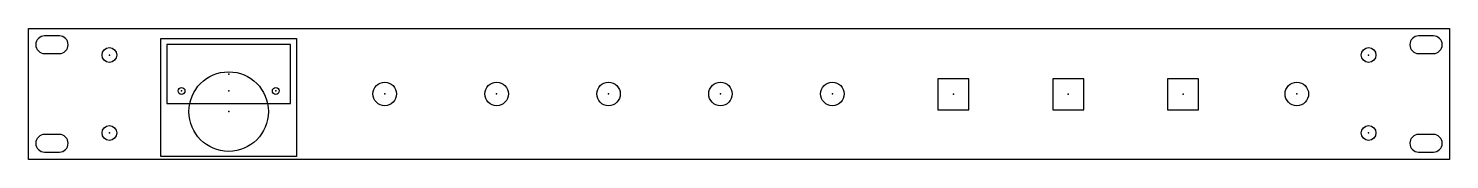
# Model space of a CAD drawing. Header units: millimetres. Extents: x 0 to 483, y -44 to 0.
import ezdxf

# ---------------------------------------------------------------- set-up
doc = ezdxf.new("R2010")
doc.units = ezdxf.units.MM
doc.layers.get('0').update_dxf_attribs({"linetype": 'CONTINUOUS'})

msp = doc.modelspace()

# ---------------------------------------------------------------- linework, layer by layer
for points in [[(482.6, -44.45), (0, -44.45), (0, 0), (482.6, 0)], [(45, -43.45), (45, -3.45), (91, -3.45), (91, -43.45)], [(89, -5.45), (47, -5.45), (47, -25.45), (89, -25.45)], [(319.35, -17.04), (308.85, -17.04), (308.85, -27.54), (319.35, -27.54)], [(358.35, -17.04), (347.85, -17.04), (347.85, -27.54), (358.35, -27.54)], [(397.35, -17.04), (386.85, -17.04), (386.85, -27.54), (397.35, -27.54)]]:
    msp.add_lwpolyline(points, close=True)
for points in [[(10.5, -8.5, 1), (10.5, -2.5), (5.5, -2.5, 1), (5.5, -8.5)], [(477.1, -8.5, 1), (477.1, -2.5), (472.1, -2.5, 1), (472.1, -8.5)], [(10.5, -41.95, 1), (10.5, -35.95), (5.5, -35.95, 1), (5.5, -41.95)], [(477.1, -41.95, 1), (477.1, -35.95), (472.1, -35.95, 1), (472.1, -41.95)]]:
    msp.add_lwpolyline(points, format="xyb", close=True)
for centre, radius in [((27.5, -9), 2.5), ((455.1, -9), 2.5), ((68, -28.2), 13.5), ((121, -22.21), 4), ((159, -22.21), 4), ((197, -22.21), 4), ((235, -22.21), 4), ((273, -22.21), 4), ((430.72, -22.21), 4), ((52, -21.2), 1.15), ((84, -21.2), 1.15), ((27.5, -35.45), 2.5), ((455.1, -35.45), 2.5)]:
    msp.add_circle(centre, radius)
for p in [(27.5, -9), (455.1, -9), (68, -15.45), (68, -15.45), (68, -15.45), (52, -21.2), (68, -21.2), (68, -21.2), (84, -21.2), (121, -22.21), (159, -22.21), (197, -22.21), (235, -22.21), (273, -22.21), (314.1, -22.29), (314.1, -22.29), (353.1, -22.29), (353.1, -22.29), (392.1, -22.29), (392.1, -22.29), (430.72, -22.21), (68, -28.2), (27.5, -35.45), (455.1, -35.45)]:
    msp.add_point(p)

doc.saveas('drawing.dxf')
